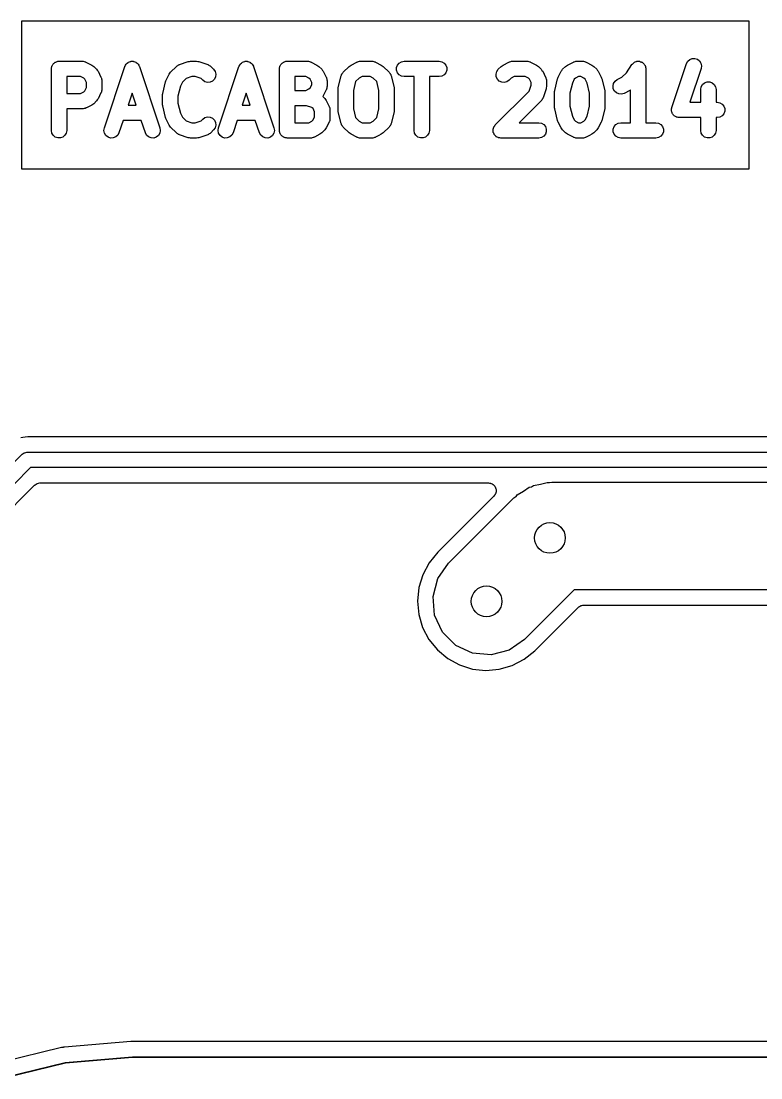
# Model space of a CAD drawing. Extents: x 69.6 to 139.6, y -158 to -61.
# Drawn here: x 89.14 to 98.77, y -156.8 to -143.05 of the extents above; entities that cross this region are included whole.
import ezdxf

# ---------------------------------------------------------------- set-up
doc = ezdxf.new("R2010")
doc.units = 0
doc.header["$MEASUREMENT"] = 0
doc.layers.add('BLACK', color=7, linetype='CONTINUOUS')

msp = doc.modelspace()

# ---------------------------------------------------------------- linework, layer by layer
at = {"layer": 'Black'}
for p, q in [((98.6181, -143.05), (89.1419, -143.05)), ((89.1419, -143.05), (89.1419, -144.97)), ((98.6181, -144.97), (98.6181, -143.05)), ((97.8207, -143.572), (97.8467, -143.549)), ((97.8467, -143.549), (97.879, -143.536)), ((97.879, -143.536), (97.9137, -143.535)), ((97.9137, -143.535), (97.9467, -143.546)), ((97.9467, -143.546), (97.9739, -143.567)), ((89.5324, -143.672), (89.5339, -143.663)), ((89.5324, -144.472), (89.5324, -143.672)), ((89.5339, -143.655), (89.5369, -143.646)), ((89.5339, -143.663), (89.5339, -143.655)), ((89.5369, -143.646), (89.5384, -143.638)), ((89.5384, -143.638), (89.5428, -143.63)), ((89.5428, -143.63), (89.5458, -143.622)), ((89.5458, -143.622), (89.5514, -143.615)), ((89.5514, -143.615), (89.5558, -143.608)), ((89.5558, -143.608), (89.5625, -143.602)), ((89.5625, -143.602), (89.5681, -143.595)), ((89.5681, -143.595), (89.5757, -143.591)), ((89.5757, -143.591), (89.5824, -143.585)), ((89.5824, -143.585), (89.5906, -143.582)), ((89.5906, -143.582), (89.5982, -143.578)), ((89.5982, -143.578), (89.6068, -143.576)), ((89.6068, -143.576), (89.615, -143.573)), ((89.615, -143.573), (89.6238, -143.573)), ((89.6238, -143.573), (89.6324, -143.572)), ((89.6324, -143.572), (89.9371, -143.572)), ((89.9371, -143.572), (89.9428, -143.573)), ((89.9428, -143.573), (89.9486, -143.573)), ((89.9486, -143.573), (89.9598, -143.576)), ((89.9598, -143.576), (89.9713, -143.578)), ((89.9713, -143.578), (89.9763, -143.581)), ((89.9763, -143.581), (89.9819, -143.582)), ((89.9819, -143.582), (90.0581, -143.621)), ((90.0581, -143.621), (90.0709, -143.63)), ((90.0709, -143.63), (90.084, -143.639)), ((90.084, -143.639), (90.1221, -143.677)), ((90.1221, -143.677), (90.1313, -143.69)), ((90.1313, -143.69), (90.1409, -143.703)), ((90.2232, -144.44), (90.4899, -143.64)), ((90.4899, -143.64), (90.4912, -143.638)), ((90.4912, -143.638), (90.4918, -143.635)), ((90.4918, -143.635), (90.4994, -143.623)), ((90.4994, -143.623), (90.5064, -143.61)), ((90.5064, -143.61), (90.5085, -143.608)), ((90.5085, -143.608), (90.5099, -143.606)), ((90.5099, -143.606), (90.5214, -143.596)), ((90.5214, -143.596), (90.5324, -143.587)), ((90.5324, -143.587), (90.535, -143.586)), ((90.535, -143.586), (90.5371, -143.584)), ((90.5371, -143.584), (90.5511, -143.579)), ((90.5511, -143.579), (90.5647, -143.574)), ((90.5647, -143.574), (90.5675, -143.574)), ((90.5675, -143.574), (90.5701, -143.573)), ((90.5701, -143.573), (90.5848, -143.573)), ((90.5848, -143.573), (90.5994, -143.573)), ((90.5994, -143.573), (90.602, -143.574)), ((90.602, -143.574), (90.6048, -143.574)), ((90.6048, -143.574), (90.6185, -143.579)), ((90.6185, -143.579), (90.6324, -143.584)), ((90.6324, -143.584), (90.6345, -143.586)), ((90.6345, -143.586), (90.6371, -143.587)), ((90.6371, -143.587), (90.6481, -143.596)), ((90.6481, -143.596), (90.6596, -143.606)), ((90.6596, -143.606), (90.661, -143.608)), ((90.661, -143.608), (90.6631, -143.61)), ((90.6631, -143.61), (90.6701, -143.623)), ((90.6701, -143.623), (90.6778, -143.635)), ((90.6778, -143.635), (90.6783, -143.638)), ((90.6783, -143.638), (90.6796, -143.64)), ((90.6796, -143.64), (90.9463, -144.44)), ((91.0855, -143.715), (91.1617, -143.639)), ((91.1617, -143.639), (91.1664, -143.636)), ((91.1664, -143.636), (91.1702, -143.632)), ((91.1702, -143.632), (91.1805, -143.626)), ((91.1805, -143.626), (91.1901, -143.619)), ((91.1901, -143.619), (91.1957, -143.618)), ((91.1957, -143.618), (91.2008, -143.615)), ((91.2008, -143.615), (91.315, -143.577)), ((91.315, -143.577), (91.3309, -143.575)), ((91.3309, -143.575), (91.3467, -143.572)), ((91.3467, -143.572), (91.4229, -143.572)), ((91.4229, -143.572), (91.4386, -143.575)), ((91.4386, -143.575), (91.4545, -143.577)), ((91.4545, -143.577), (91.5688, -143.615)), ((91.5688, -143.615), (91.5738, -143.618)), ((91.5738, -143.618), (91.5794, -143.619)), ((91.5794, -143.619), (91.589, -143.626)), ((91.589, -143.626), (91.5993, -143.632)), ((91.5993, -143.632), (91.6031, -143.636)), ((91.6031, -143.636), (91.6079, -143.639)), ((91.6079, -143.639), (91.6459, -143.677)), ((91.6459, -143.677), (91.6659, -143.706)), ((91.7089, -144.44), (91.9756, -143.64)), ((91.9756, -143.64), (91.9769, -143.638)), ((91.9769, -143.638), (91.9775, -143.635)), ((91.9775, -143.635), (91.9852, -143.623)), ((91.9852, -143.623), (91.9921, -143.61)), ((91.9921, -143.61), (91.9942, -143.608)), ((91.9942, -143.608), (91.9957, -143.606)), ((91.9957, -143.606), (92.0072, -143.596)), ((92.0072, -143.596), (92.0181, -143.587)), ((92.0181, -143.587), (92.0207, -143.586)), ((92.0207, -143.586), (92.0229, -143.584)), ((92.0229, -143.584), (92.0368, -143.579)), ((92.0368, -143.579), (92.0504, -143.574)), ((92.0504, -143.574), (92.0532, -143.574)), ((92.0532, -143.574), (92.0558, -143.573)), ((92.0558, -143.573), (92.0705, -143.573)), ((92.0705, -143.573), (92.0851, -143.573)), ((92.0851, -143.573), (92.0878, -143.574)), ((92.0878, -143.574), (92.0905, -143.574)), ((92.0905, -143.574), (92.1042, -143.579)), ((92.1042, -143.579), (92.1181, -143.584)), ((92.1181, -143.584), (92.1203, -143.586)), ((92.1203, -143.586), (92.1228, -143.587)), ((92.1228, -143.587), (92.1338, -143.596)), ((92.1338, -143.596), (92.1453, -143.606)), ((92.1453, -143.606), (92.1467, -143.608)), ((92.1467, -143.608), (92.1488, -143.61)), ((92.1488, -143.61), (92.1558, -143.623)), ((92.1558, -143.623), (92.1635, -143.635)), ((92.1635, -143.635), (92.164, -143.638)), ((92.164, -143.638), (92.1653, -143.64)), ((92.1653, -143.64), (92.432, -144.44)), ((92.5038, -143.672), (92.5053, -143.663)), ((92.5038, -144.472), (92.5038, -143.672)), ((92.5053, -143.655), (92.5083, -143.646)), ((92.5053, -143.663), (92.5053, -143.655)), ((92.5083, -143.646), (92.5098, -143.638)), ((92.5098, -143.638), (92.5142, -143.63)), ((92.5142, -143.63), (92.5172, -143.622)), ((92.5172, -143.622), (92.5228, -143.615)), ((92.5228, -143.615), (92.5272, -143.608)), ((92.5272, -143.608), (92.5339, -143.602)), ((92.5339, -143.602), (92.5395, -143.595)), ((92.5395, -143.595), (92.5471, -143.591)), ((92.5471, -143.591), (92.5538, -143.585)), ((92.5538, -143.585), (92.562, -143.582)), ((92.562, -143.582), (92.5696, -143.578)), ((92.5696, -143.578), (92.5782, -143.576)), ((92.5782, -143.576), (92.5864, -143.573)), ((92.5864, -143.573), (92.5952, -143.573)), ((92.5952, -143.573), (92.6038, -143.572)), ((92.6038, -143.572), (92.8705, -143.572)), ((92.8705, -143.572), (92.8762, -143.573)), ((92.8762, -143.573), (92.8819, -143.573)), ((92.8819, -143.573), (92.8931, -143.576)), ((92.8931, -143.576), (92.9047, -143.578)), ((92.9047, -143.578), (92.9097, -143.581)), ((92.9097, -143.581), (92.9152, -143.582)), ((92.9152, -143.582), (92.9914, -143.621)), ((92.9914, -143.621), (93.0042, -143.63)), ((93.0042, -143.63), (93.0174, -143.639)), ((93.0174, -143.639), (93.0555, -143.677)), ((93.0555, -143.677), (93.0647, -143.691)), ((93.0647, -143.691), (93.0742, -143.703)), ((93.3331, -143.715), (93.4093, -143.639)), ((93.4093, -143.639), (93.4224, -143.63)), ((93.4224, -143.63), (93.4353, -143.621)), ((93.4353, -143.621), (93.5115, -143.582)), ((93.5115, -143.582), (93.517, -143.581)), ((93.517, -143.581), (93.522, -143.578)), ((93.522, -143.578), (93.5335, -143.576)), ((93.5335, -143.576), (93.5448, -143.573)), ((93.5448, -143.573), (93.5505, -143.573)), ((93.5505, -143.573), (93.5562, -143.572)), ((93.5562, -143.572), (93.7086, -143.572)), ((93.7086, -143.572), (93.7142, -143.573)), ((93.7142, -143.573), (93.72, -143.573)), ((93.72, -143.573), (93.7312, -143.576)), ((93.7312, -143.576), (93.7428, -143.578)), ((93.7428, -143.578), (93.7478, -143.581)), ((93.7478, -143.581), (93.7533, -143.582)), ((93.7533, -143.582), (93.8295, -143.621)), ((93.8295, -143.621), (93.8423, -143.63)), ((93.8423, -143.63), (93.8555, -143.639)), ((93.8555, -143.639), (93.9317, -143.715)), ((94.0291, -143.655), (94.041, -143.622)), ((94.0291, -143.689), (94.0291, -143.655)), ((94.041, -143.722), (94.0291, -143.689)), ((94.041, -143.622), (94.0633, -143.595)), ((94.0633, -143.595), (94.0934, -143.578)), ((94.0934, -143.578), (94.1276, -143.572)), ((94.1276, -143.572), (94.5848, -143.572)), ((94.5848, -143.572), (94.619, -143.578)), ((94.619, -143.578), (94.649, -143.595)), ((94.649, -143.595), (94.6714, -143.622)), ((94.6714, -143.622), (94.6832, -143.655)), ((94.6832, -143.689), (94.6714, -143.722)), ((94.6832, -143.655), (94.6832, -143.689)), ((95.3322, -143.706), (95.3521, -143.677)), ((95.3521, -143.677), (95.3902, -143.639)), ((95.3902, -143.639), (95.4034, -143.63)), ((95.4034, -143.63), (95.4162, -143.621)), ((95.4162, -143.621), (95.4924, -143.582)), ((95.4924, -143.582), (95.4979, -143.581)), ((95.4979, -143.581), (95.5029, -143.578)), ((95.5029, -143.578), (95.5145, -143.576)), ((95.5145, -143.576), (95.5257, -143.573)), ((95.5257, -143.573), (95.5315, -143.573)), ((95.5315, -143.573), (95.5371, -143.572)), ((95.5371, -143.572), (95.7276, -143.572)), ((95.7276, -143.572), (95.7333, -143.573)), ((95.7333, -143.573), (95.7391, -143.573)), ((95.7391, -143.573), (95.7503, -143.576)), ((95.7503, -143.576), (95.7618, -143.578)), ((95.7618, -143.578), (95.7668, -143.581)), ((95.7668, -143.581), (95.7723, -143.582)), ((95.7723, -143.582), (95.8485, -143.621)), ((95.8485, -143.621), (95.8614, -143.63)), ((95.8614, -143.63), (95.8745, -143.639)), ((95.8745, -143.639), (95.9126, -143.677)), ((95.9126, -143.677), (95.9218, -143.691)), ((95.9218, -143.691), (95.9313, -143.703)), ((96.1715, -143.703), (96.181, -143.691)), ((96.181, -143.691), (96.1902, -143.677)), ((96.1902, -143.677), (96.2283, -143.639)), ((96.2283, -143.639), (96.2415, -143.63)), ((96.2415, -143.63), (96.2543, -143.621)), ((96.2543, -143.621), (96.3305, -143.582)), ((96.3305, -143.582), (96.336, -143.581)), ((96.336, -143.581), (96.341, -143.578)), ((96.341, -143.578), (96.3526, -143.576)), ((96.3526, -143.576), (96.3638, -143.573)), ((96.3638, -143.573), (96.3696, -143.573)), ((96.3696, -143.573), (96.3752, -143.572)), ((96.3752, -143.572), (96.4514, -143.572)), ((96.4514, -143.572), (96.4571, -143.573)), ((96.4571, -143.573), (96.4629, -143.573)), ((96.4629, -143.573), (96.4741, -143.576)), ((96.4741, -143.576), (96.4856, -143.578)), ((96.4856, -143.578), (96.4906, -143.581)), ((96.4906, -143.581), (96.4962, -143.582)), ((96.4962, -143.582), (96.5723, -143.621)), ((96.5723, -143.621), (96.5852, -143.63)), ((96.5852, -143.63), (96.5983, -143.639)), ((96.5983, -143.639), (96.6364, -143.677)), ((96.6364, -143.677), (96.6456, -143.691)), ((96.6456, -143.691), (96.6552, -143.703)), ((97.0213, -143.722), (97.092, -143.616)), ((97.092, -143.616), (97.0959, -143.612)), ((97.0959, -143.612), (97.0986, -143.608)), ((97.0986, -143.608), (97.1078, -143.6)), ((97.1078, -143.6), (97.116, -143.591)), ((97.116, -143.591), (97.121, -143.589)), ((97.121, -143.589), (97.1252, -143.585)), ((97.1252, -143.585), (97.1365, -143.581)), ((97.1365, -143.581), (97.1472, -143.576)), ((97.1472, -143.576), (97.1527, -143.575)), ((97.1527, -143.575), (97.1579, -143.573)), ((97.1579, -143.573), (97.1698, -143.573)), ((97.1698, -143.573), (97.1817, -143.572)), ((97.1817, -143.572), (97.1871, -143.573)), ((97.1871, -143.573), (97.1926, -143.573)), ((97.1926, -143.573), (97.2038, -143.578)), ((97.2038, -143.578), (97.2154, -143.58)), ((97.2154, -143.58), (97.22, -143.583)), ((97.22, -143.583), (97.2252, -143.585)), ((97.2252, -143.585), (97.2344, -143.593)), ((97.2344, -143.593), (97.2443, -143.6)), ((97.2443, -143.6), (97.2476, -143.604)), ((97.2476, -143.604), (97.2518, -143.608)), ((97.2518, -143.608), (97.2578, -143.618)), ((97.2578, -143.618), (97.2649, -143.628)), ((97.2649, -143.628), (97.2664, -143.633)), ((97.2664, -143.633), (97.2692, -143.638)), ((97.2692, -143.638), (97.2713, -143.649)), ((97.2713, -143.649), (97.2746, -143.661)), ((97.2746, -143.661), (97.2743, -143.666)), ((97.2743, -143.666), (97.2752, -143.672)), ((97.2752, -143.672), (97.2752, -144.372)), ((97.6137, -144.174), (97.8042, -143.602)), ((97.8042, -143.602), (97.8207, -143.572)), ((97.9939, -143.665), (97.8473, -144.105)), ((97.9739, -143.567), (97.992, -143.597)), ((97.992, -143.597), (97.999, -143.631)), ((97.999, -143.631), (97.9939, -143.665)), ((89.9135, -143.772), (89.7324, -143.772)), ((89.7324, -143.772), (89.7324, -143.991)), ((89.9541, -143.792), (89.9135, -143.772)), ((89.9692, -143.807), (89.9541, -143.792)), ((89.9895, -143.848), (89.9692, -143.807)), ((90.1409, -143.703), (90.179, -143.78)), ((90.179, -143.78), (90.1806, -143.785)), ((90.1806, -143.785), (90.1835, -143.79)), ((90.1835, -143.79), (90.1855, -143.802)), ((90.1855, -143.802), (90.1889, -143.813)), ((90.1889, -143.813), (90.1885, -143.819)), ((90.1885, -143.819), (90.1895, -143.824)), ((90.1895, -143.824), (90.1895, -143.939)), ((91.0211, -143.838), (91.0255, -143.828)), ((91.0255, -143.828), (91.0287, -143.818)), ((91.0287, -143.818), (91.0667, -143.741)), ((91.0667, -143.741), (91.0763, -143.729)), ((91.0763, -143.729), (91.0855, -143.715)), ((91.2864, -143.797), (91.2384, -143.845)), ((91.3629, -143.772), (91.2864, -143.797)), ((91.4066, -143.772), (91.3629, -143.772)), ((91.4831, -143.797), (91.4066, -143.772)), ((91.5045, -143.819), (91.4831, -143.797)), ((91.533, -143.839), (91.5045, -143.819)), ((91.6326, -143.83), (91.6011, -143.845)), ((91.6572, -143.805), (91.6326, -143.83)), ((91.6718, -143.774), (91.6572, -143.805)), ((91.6659, -143.706), (91.6749, -143.739)), ((91.6749, -143.739), (91.6718, -143.774)), ((92.7038, -143.772), (92.7038, -143.953)), ((92.8469, -143.772), (92.7038, -143.772)), ((92.8874, -143.792), (92.8469, -143.772)), ((92.9026, -143.807), (92.8874, -143.792)), ((92.9229, -143.848), (92.9026, -143.807)), ((93.0742, -143.703), (93.1123, -143.78)), ((93.1123, -143.78), (93.1139, -143.785)), ((93.1139, -143.785), (93.1168, -143.79)), ((93.1168, -143.79), (93.1189, -143.802)), ((93.1189, -143.802), (93.1222, -143.813)), ((93.1222, -143.813), (93.1219, -143.819)), ((93.1219, -143.819), (93.1229, -143.824)), ((93.1229, -143.824), (93.1229, -143.9)), ((93.2687, -143.914), (93.3068, -143.762)), ((93.3068, -143.762), (93.3107, -143.753)), ((93.3107, -143.753), (93.3132, -143.744)), ((93.3132, -143.744), (93.3177, -143.737)), ((93.3177, -143.737), (93.3209, -143.73)), ((93.3209, -143.73), (93.3276, -143.723)), ((93.3276, -143.723), (93.3331, -143.715)), ((93.5392, -143.792), (93.4941, -143.837)), ((93.5798, -143.772), (93.5392, -143.792)), ((93.685, -143.772), (93.5798, -143.772)), ((93.7255, -143.792), (93.685, -143.772)), ((93.7707, -143.837), (93.7255, -143.792)), ((93.9317, -143.715), (93.9372, -143.723)), ((93.9372, -143.723), (93.9438, -143.73)), ((93.9438, -143.73), (93.947, -143.737)), ((93.947, -143.737), (93.9516, -143.744)), ((93.9516, -143.744), (93.9541, -143.753)), ((93.9541, -143.753), (93.958, -143.762)), ((93.958, -143.762), (93.9961, -143.914)), ((94.0633, -143.749), (94.041, -143.722)), ((94.0934, -143.766), (94.0633, -143.749)), ((94.1276, -143.772), (94.0934, -143.766)), ((94.2562, -143.772), (94.1276, -143.772)), ((94.2562, -144.472), (94.2562, -143.772)), ((94.5848, -143.772), (94.4562, -143.772)), ((94.4562, -143.772), (94.4562, -144.472)), ((94.619, -143.766), (94.5848, -143.772)), ((94.649, -143.749), (94.619, -143.766)), ((94.6714, -143.722), (94.649, -143.749)), ((95.3232, -143.739), (95.3322, -143.706)), ((95.3263, -143.774), (95.3232, -143.739)), ((95.3409, -143.805), (95.3263, -143.774)), ((95.3655, -143.83), (95.3409, -143.805)), ((95.397, -143.845), (95.3655, -143.83)), ((95.4936, -143.819), (95.4651, -143.839)), ((95.5202, -143.792), (95.4936, -143.819)), ((95.5607, -143.772), (95.5202, -143.792)), ((95.704, -143.772), (95.5607, -143.772)), ((95.7446, -143.792), (95.704, -143.772)), ((95.7597, -143.807), (95.7446, -143.792)), ((95.78, -143.848), (95.7597, -143.807)), ((95.9313, -143.703), (95.9694, -143.78)), ((95.9694, -143.78), (95.9711, -143.785)), ((95.9711, -143.785), (95.974, -143.79)), ((95.974, -143.79), (95.976, -143.802)), ((95.976, -143.802), (95.9793, -143.813)), ((95.9793, -143.813), (95.979, -143.819)), ((95.979, -143.819), (95.98, -143.824)), ((95.98, -143.824), (95.98, -143.9)), ((96.0877, -143.952), (96.1258, -143.8)), ((96.1258, -143.8), (96.1303, -143.79)), ((96.1303, -143.79), (96.1334, -143.78)), ((96.1334, -143.78), (96.1715, -143.703)), ((96.3431, -143.807), (96.3172, -143.859)), ((96.3583, -143.792), (96.3431, -143.807)), ((96.3988, -143.772), (96.3583, -143.792)), ((96.4278, -143.772), (96.3988, -143.772)), ((96.4684, -143.792), (96.4278, -143.772)), ((96.4835, -143.807), (96.4684, -143.792)), ((96.5095, -143.859), (96.4835, -143.807)), ((96.6552, -143.703), (96.6933, -143.78)), ((96.6933, -143.78), (96.6964, -143.79)), ((96.6964, -143.79), (96.7008, -143.8)), ((96.7008, -143.8), (96.7389, -143.952)), ((96.8549, -143.861), (96.8741, -143.832)), ((96.8741, -143.832), (96.9019, -143.811)), ((96.9019, -143.811), (96.9636, -143.78)), ((96.9636, -143.78), (97.0213, -143.722)), ((89.9135, -143.991), (89.9541, -143.971)), ((89.9541, -143.971), (89.9692, -143.956)), ((89.9692, -143.956), (89.9895, -143.915)), ((89.9895, -143.915), (89.9895, -143.848)), ((90.1855, -143.961), (90.1835, -143.973)), ((90.1889, -143.95), (90.1855, -143.961)), ((90.1895, -143.939), (90.1885, -143.944)), ((90.1885, -143.944), (90.1889, -143.95)), ((90.983, -143.991), (91.0211, -143.838)), ((91.2124, -143.897), (91.18, -144.027)), ((91.2384, -143.845), (91.2124, -143.897)), ((91.5665, -143.848), (91.533, -143.839)), ((91.6011, -143.845), (91.5665, -143.848)), ((92.7038, -143.953), (92.8469, -143.953)), ((92.8469, -143.953), (92.8874, -143.933)), ((92.8874, -143.933), (92.9026, -143.917)), ((92.9026, -143.917), (92.9229, -143.877)), ((92.9229, -143.877), (92.9229, -143.848)), ((93.1123, -143.945), (93.0742, -144.021)), ((93.1139, -143.94), (93.1123, -143.945)), ((93.1168, -143.935), (93.1139, -143.94)), ((93.1189, -143.923), (93.1168, -143.935)), ((93.1222, -143.912), (93.1189, -143.923)), ((93.1229, -143.9), (93.1219, -143.906)), ((93.1219, -143.906), (93.1222, -143.912)), ((93.2657, -143.939), (93.2678, -143.927)), ((93.2657, -144.205), (93.2657, -143.939)), ((93.2678, -143.927), (93.2687, -143.914)), ((93.4941, -143.837), (93.4657, -143.951)), ((93.4657, -143.951), (93.4657, -144.193)), ((93.799, -143.951), (93.7707, -143.837)), ((93.799, -144.193), (93.799, -143.951)), ((93.9961, -143.914), (93.9969, -143.927)), ((93.9969, -143.927), (93.999, -143.939)), ((93.999, -143.939), (93.999, -144.205)), ((95.3141, -144.401), (95.7545, -143.961)), ((95.4316, -143.848), (95.397, -143.845)), ((95.4651, -143.839), (95.4316, -143.848)), ((95.7545, -143.961), (95.78, -143.884)), ((95.78, -143.884), (95.78, -143.848)), ((95.9749, -143.932), (95.9368, -144.046)), ((95.9772, -143.916), (95.9749, -143.932)), ((95.98, -143.9), (95.9772, -143.916)), ((96.0848, -143.977), (96.0869, -143.965)), ((96.0869, -143.965), (96.0877, -143.952)), ((96.3172, -143.859), (96.2848, -143.989)), ((96.5419, -143.989), (96.5095, -143.859)), ((96.7389, -143.952), (96.7398, -143.965)), ((96.7398, -143.965), (96.7419, -143.977)), ((96.8468, -143.894), (96.8549, -143.861)), ((96.8508, -143.929), (96.8468, -143.894)), ((96.8663, -143.96), (96.8508, -143.929)), ((96.8916, -143.984), (96.8663, -143.96)), ((97.0676, -143.952), (96.9914, -143.99)), ((97.0752, -143.946), (97.0676, -143.952)), ((97.0752, -144.372), (97.0752, -143.946)), ((97.9895, -143.939), (97.9956, -143.904)), ((97.9895, -144.105), (97.9895, -143.939)), ((97.9956, -143.904), (98.0129, -143.874)), ((98.0129, -143.874), (98.0395, -143.852)), ((98.0395, -143.852), (98.0722, -143.84)), ((98.0722, -143.84), (98.1069, -143.84)), ((98.1069, -143.84), (98.1395, -143.852)), ((98.1395, -143.852), (98.1661, -143.874)), ((98.1661, -143.874), (98.1835, -143.904)), ((98.1835, -143.904), (98.1895, -143.939)), ((98.1895, -143.939), (98.1895, -144.105)), ((89.7324, -143.991), (89.9135, -143.991)), ((90.1221, -144.085), (90.084, -144.124)), ((90.1313, -144.072), (90.1221, -144.085)), ((90.1409, -144.059), (90.1313, -144.072)), ((90.179, -143.983), (90.1409, -144.059)), ((90.1806, -143.978), (90.179, -143.983)), ((90.1835, -143.973), (90.1806, -143.978)), ((90.5848, -143.988), (90.533, -144.143)), ((90.6365, -144.143), (90.5848, -143.988)), ((90.98, -144.015), (90.9821, -144.003)), ((90.98, -144.129), (90.98, -144.015)), ((90.9821, -144.003), (90.983, -143.991)), ((91.18, -144.027), (91.18, -144.117)), ((92.0705, -143.988), (92.0187, -144.143)), ((92.1222, -144.143), (92.0705, -143.988)), ((93.0742, -144.021), (93.0667, -144.031)), ((93.0667, -144.031), (93.0936, -144.058)), ((93.0936, -144.058), (93.1028, -144.071)), ((93.1028, -144.071), (93.1123, -144.084)), ((93.1123, -144.084), (93.1504, -144.161)), ((95.9126, -144.085), (95.6262, -144.372)), ((95.9159, -144.081), (95.9126, -144.085)), ((95.9202, -144.077), (95.9159, -144.081)), ((95.9258, -144.067), (95.9202, -144.077)), ((95.9325, -144.057), (95.9258, -144.067)), ((95.934, -144.051), (95.9325, -144.057)), ((95.9368, -144.046), (95.934, -144.051)), ((96.0848, -144.167), (96.0848, -143.977)), ((96.2848, -143.989), (96.2848, -144.155)), ((96.5419, -144.155), (96.5419, -143.989)), ((96.7419, -143.977), (96.7419, -144.167)), ((96.9234, -143.998), (96.8916, -143.984)), ((96.9581, -144), (96.9234, -143.998)), ((96.9914, -143.99), (96.9581, -144)), ((97.8473, -144.105), (97.9895, -144.105)), ((98.1895, -144.105), (98.2038, -144.105)), ((98.2038, -144.105), (98.238, -144.111)), ((89.9371, -144.191), (89.7324, -144.191)), ((89.7324, -144.191), (89.7324, -144.472)), ((89.9428, -144.19), (89.9371, -144.191)), ((89.9486, -144.19), (89.9428, -144.19)), ((89.9598, -144.187), (89.9486, -144.19)), ((89.9713, -144.185), (89.9598, -144.187)), ((89.9763, -144.182), (89.9713, -144.185)), ((89.9819, -144.18), (89.9763, -144.182)), ((89.9895, -144.177), (89.9819, -144.18)), ((90.0581, -144.142), (89.9895, -144.177)), ((90.0709, -144.133), (90.0581, -144.142)), ((90.084, -144.124), (90.0709, -144.133)), ((90.533, -144.143), (90.6365, -144.143)), ((90.9821, -144.141), (90.98, -144.129)), ((90.983, -144.153), (90.9821, -144.141)), ((91.0211, -144.306), (90.983, -144.153)), ((91.18, -144.117), (91.2124, -144.247)), ((91.2124, -144.247), (91.2384, -144.298)), ((92.0187, -144.143), (92.1222, -144.143)), ((92.8542, -144.153), (92.7038, -144.153)), ((92.7038, -144.153), (92.7038, -144.372)), ((92.9229, -144.176), (92.8542, -144.153)), ((92.9307, -144.178), (92.9229, -144.176)), ((92.9407, -144.188), (92.9307, -144.178)), ((92.961, -144.229), (92.9407, -144.188)), ((92.961, -144.296), (92.961, -144.229)), ((93.1504, -144.161), (93.152, -144.166)), ((93.152, -144.166), (93.1549, -144.171)), ((93.1549, -144.171), (93.157, -144.183)), ((93.157, -144.183), (93.1603, -144.194)), ((93.1603, -144.194), (93.1599, -144.2)), ((93.1599, -144.2), (93.161, -144.205)), ((93.161, -144.205), (93.161, -144.32)), ((93.2678, -144.217), (93.2657, -144.205)), ((93.2687, -144.229), (93.2678, -144.217)), ((93.3068, -144.382), (93.2687, -144.229)), ((93.4657, -144.193), (93.4941, -144.306)), ((93.7707, -144.306), (93.799, -144.193)), ((93.9961, -144.229), (93.958, -144.382)), ((93.9969, -144.217), (93.9961, -144.229)), ((93.999, -144.205), (93.9969, -144.217)), ((96.0869, -144.179), (96.0848, -144.167)), ((96.0877, -144.191), (96.0869, -144.179)), ((96.1258, -144.344), (96.0877, -144.191)), ((96.2848, -144.155), (96.3172, -144.285)), ((96.5095, -144.285), (96.5419, -144.155)), ((96.7389, -144.191), (96.7008, -144.344)), ((96.7398, -144.179), (96.7389, -144.191)), ((96.7419, -144.167), (96.7398, -144.179)), ((97.6086, -144.208), (97.6101, -144.198)), ((97.6101, -144.215), (97.6086, -144.208)), ((97.6101, -144.188), (97.6126, -144.181)), ((97.6101, -144.198), (97.6101, -144.188)), ((97.6101, -144.223), (97.6101, -144.215)), ((97.6135, -144.232), (97.6101, -144.223)), ((97.6126, -144.181), (97.6137, -144.174)), ((97.6156, -144.242), (97.6135, -144.232)), ((97.6194, -144.248), (97.6156, -144.242)), ((98.238, -144.111), (98.2681, -144.129)), ((98.2681, -144.129), (98.2904, -144.155)), ((98.2904, -144.155), (98.3023, -144.188)), ((98.3023, -144.223), (98.2904, -144.255)), ((98.3023, -144.188), (98.3023, -144.223)), ((90.4664, -144.343), (90.413, -144.504)), ((90.7032, -144.343), (90.4664, -144.343)), ((90.7566, -144.504), (90.7032, -144.343)), ((91.0255, -144.316), (91.0211, -144.306)), ((91.0287, -144.326), (91.0255, -144.316)), ((91.0667, -144.402), (91.0287, -144.326)), ((91.2384, -144.298), (91.2864, -144.346)), ((91.2864, -144.346), (91.3629, -144.372)), ((91.3629, -144.372), (91.4066, -144.372)), ((91.4066, -144.372), (91.4831, -144.346)), ((91.4831, -144.346), (91.5045, -144.325)), ((91.5045, -144.325), (91.533, -144.305)), ((91.533, -144.305), (91.5665, -144.296)), ((91.5665, -144.296), (91.6011, -144.299)), ((91.6011, -144.299), (91.6326, -144.314)), ((91.6326, -144.314), (91.6572, -144.338)), ((91.6572, -144.338), (91.6718, -144.37)), ((91.6718, -144.37), (91.6749, -144.404)), ((91.9521, -144.343), (91.8987, -144.504)), ((92.1889, -144.343), (91.9521, -144.343)), ((92.2423, -144.504), (92.1889, -144.343)), ((92.7038, -144.372), (92.885, -144.372)), ((92.885, -144.372), (92.9255, -144.352)), ((92.9255, -144.352), (92.9407, -144.336)), ((92.9407, -144.336), (92.961, -144.296)), ((93.1504, -144.364), (93.1123, -144.44)), ((93.152, -144.359), (93.1504, -144.364)), ((93.1549, -144.354), (93.152, -144.359)), ((93.157, -144.342), (93.1549, -144.354)), ((93.1603, -144.331), (93.157, -144.342)), ((93.161, -144.32), (93.1599, -144.325)), ((93.1599, -144.325), (93.1603, -144.331)), ((93.3107, -144.391), (93.3068, -144.382)), ((93.4941, -144.306), (93.5392, -144.352)), ((93.5392, -144.352), (93.5798, -144.372)), ((93.5798, -144.372), (93.685, -144.372)), ((93.685, -144.372), (93.7255, -144.352)), ((93.7255, -144.352), (93.7707, -144.306)), ((93.958, -144.382), (93.9541, -144.391)), ((95.6262, -144.372), (95.88, -144.372)), ((95.88, -144.372), (95.9142, -144.378)), ((95.9142, -144.378), (95.9443, -144.395)), ((96.1303, -144.354), (96.1258, -144.344)), ((96.1334, -144.364), (96.1303, -144.354)), ((96.1715, -144.44), (96.1334, -144.364)), ((96.3172, -144.285), (96.3431, -144.336)), ((96.3431, -144.336), (96.3583, -144.352)), ((96.3583, -144.352), (96.3988, -144.372)), ((96.3988, -144.372), (96.4278, -144.372)), ((96.4278, -144.372), (96.4684, -144.352)), ((96.4684, -144.352), (96.4835, -144.336)), ((96.4835, -144.336), (96.5095, -144.285)), ((96.6933, -144.364), (96.6552, -144.44)), ((96.6964, -144.354), (96.6933, -144.364)), ((96.7008, -144.344), (96.6964, -144.354)), ((96.8824, -144.395), (96.9125, -144.378)), ((96.9125, -144.378), (96.9467, -144.372)), ((96.9467, -144.372), (97.0752, -144.372)), ((97.2752, -144.372), (97.4038, -144.372)), ((97.4038, -144.372), (97.438, -144.378)), ((97.438, -144.378), (97.4681, -144.395)), ((97.622, -144.255), (97.6194, -144.248)), ((97.6285, -144.263), (97.622, -144.255)), ((97.6338, -144.272), (97.6285, -144.263)), ((97.6395, -144.276), (97.6338, -144.272)), ((97.6443, -144.282), (97.6395, -144.276)), ((97.653, -144.287), (97.6443, -144.282)), ((97.661, -144.293), (97.653, -144.287)), ((97.668, -144.296), (97.661, -144.293)), ((97.6744, -144.299), (97.668, -144.296)), ((97.6843, -144.301), (97.6744, -144.299)), ((97.6939, -144.304), (97.6843, -144.301)), ((97.7013, -144.304), (97.6939, -144.304)), ((97.7086, -144.305), (97.7013, -144.304)), ((97.9895, -144.305), (97.7086, -144.305)), ((97.9895, -144.472), (97.9895, -144.305)), ((98.2038, -144.305), (98.1895, -144.305)), ((98.1895, -144.305), (98.1895, -144.472)), ((98.238, -144.299), (98.2038, -144.305)), ((98.2681, -144.282), (98.238, -144.299)), ((98.2904, -144.255), (98.2681, -144.282)), ((89.5384, -144.506), (89.5324, -144.472)), ((89.5558, -144.536), (89.5384, -144.506)), ((89.7263, -144.506), (89.709, -144.536)), ((89.7324, -144.472), (89.7263, -144.506)), ((90.2181, -144.475), (90.2232, -144.44)), ((90.2251, -144.509), (90.2181, -144.475)), ((90.2433, -144.538), (90.2251, -144.509)), ((90.413, -144.504), (90.3964, -144.534)), ((90.7731, -144.534), (90.7566, -144.504)), ((90.9444, -144.509), (90.9262, -144.538)), ((90.9514, -144.475), (90.9444, -144.509)), ((90.9463, -144.44), (90.9514, -144.475)), ((91.0763, -144.415), (91.0667, -144.402)), ((91.0855, -144.428), (91.0763, -144.415)), ((91.1617, -144.505), (91.0855, -144.428)), ((91.1664, -144.508), (91.1617, -144.505)), ((91.1702, -144.512), (91.1664, -144.508)), ((91.1805, -144.518), (91.1702, -144.512)), ((91.1901, -144.524), (91.1805, -144.518)), ((91.589, -144.518), (91.5794, -144.524)), ((91.5993, -144.512), (91.589, -144.518)), ((91.6031, -144.508), (91.5993, -144.512)), ((91.6079, -144.505), (91.6031, -144.508)), ((91.6459, -144.466), (91.6079, -144.505)), ((91.6659, -144.438), (91.6459, -144.466)), ((91.6749, -144.404), (91.6659, -144.438)), ((91.7038, -144.475), (91.7089, -144.44)), ((91.7108, -144.509), (91.7038, -144.475)), ((91.729, -144.538), (91.7108, -144.509)), ((91.8987, -144.504), (91.8821, -144.534)), ((92.2588, -144.534), (92.2423, -144.504)), ((92.4301, -144.509), (92.412, -144.538)), ((92.4371, -144.475), (92.4301, -144.509)), ((92.432, -144.44), (92.4371, -144.475)), ((92.5053, -144.481), (92.5038, -144.472)), ((92.5053, -144.489), (92.5053, -144.481)), ((92.5083, -144.497), (92.5053, -144.489)), ((92.5098, -144.506), (92.5083, -144.497)), ((92.5142, -144.514), (92.5098, -144.506)), ((92.5172, -144.522), (92.5142, -144.514)), ((92.5228, -144.529), (92.5172, -144.522)), ((93.0295, -144.523), (92.961, -144.558)), ((93.0423, -144.514), (93.0295, -144.523)), ((93.0555, -144.505), (93.0423, -144.514)), ((93.0936, -144.466), (93.0555, -144.505)), ((93.1028, -144.453), (93.0936, -144.466)), ((93.1123, -144.44), (93.1028, -144.453)), ((93.3132, -144.4), (93.3107, -144.391)), ((93.3177, -144.406), (93.3132, -144.4)), ((93.3209, -144.414), (93.3177, -144.406)), ((93.3276, -144.42), (93.3209, -144.414)), ((93.3331, -144.428), (93.3276, -144.42)), ((93.4093, -144.505), (93.3331, -144.428)), ((93.4224, -144.514), (93.4093, -144.505)), ((93.4353, -144.523), (93.4224, -144.514)), ((93.5115, -144.561), (93.4353, -144.523)), ((93.8295, -144.523), (93.799, -144.538)), ((93.8424, -144.514), (93.8295, -144.523)), ((93.8555, -144.505), (93.8424, -144.514)), ((93.9317, -144.428), (93.8555, -144.505)), ((93.9372, -144.42), (93.9317, -144.428)), ((93.9438, -144.414), (93.9372, -144.42)), ((93.947, -144.406), (93.9438, -144.414)), ((93.9516, -144.4), (93.947, -144.406)), ((93.9541, -144.391), (93.9516, -144.4)), ((94.2622, -144.506), (94.2562, -144.472)), ((94.2796, -144.536), (94.2622, -144.506)), ((94.4502, -144.506), (94.4328, -144.536)), ((94.4562, -144.472), (94.4502, -144.506)), ((95.2851, -144.463), (95.2863, -144.459)), ((95.2863, -144.476), (95.2851, -144.463)), ((95.2863, -144.455), (95.2908, -144.442)), ((95.2863, -144.459), (95.2863, -144.455)), ((95.2863, -144.489), (95.2863, -144.476)), ((95.2878, -144.493), (95.2863, -144.489)), ((95.2882, -144.498), (95.2878, -144.493)), ((95.2937, -144.51), (95.2882, -144.498)), ((95.2908, -144.442), (95.2941, -144.43)), ((95.2982, -144.522), (95.2937, -144.51)), ((95.2941, -144.43), (95.2967, -144.426)), ((95.2967, -144.426), (95.2982, -144.422)), ((95.2982, -144.422), (95.3066, -144.412)), ((95.301, -144.525), (95.2982, -144.522)), ((95.3066, -144.412), (95.3141, -144.401)), ((95.9443, -144.395), (95.9666, -144.422)), ((95.9666, -144.522), (95.9443, -144.549)), ((95.9666, -144.422), (95.9785, -144.455)), ((95.9785, -144.489), (95.9666, -144.522)), ((95.9785, -144.455), (95.9785, -144.489)), ((96.181, -144.453), (96.1715, -144.44)), ((96.1902, -144.466), (96.181, -144.453)), ((96.2283, -144.505), (96.1902, -144.466)), ((96.2415, -144.514), (96.2283, -144.505)), ((96.2543, -144.523), (96.2415, -144.514)), ((96.3305, -144.561), (96.2543, -144.523)), ((96.5723, -144.523), (96.5419, -144.538)), ((96.5852, -144.514), (96.5723, -144.523)), ((96.5983, -144.505), (96.5852, -144.514)), ((96.6364, -144.466), (96.5983, -144.505)), ((96.6456, -144.453), (96.6364, -144.466)), ((96.6552, -144.44), (96.6456, -144.453)), ((96.8482, -144.455), (96.8601, -144.422)), ((96.8482, -144.489), (96.8482, -144.455)), ((96.8601, -144.522), (96.8482, -144.489)), ((96.8601, -144.422), (96.8824, -144.395)), ((96.8824, -144.549), (96.8601, -144.522)), ((97.4681, -144.395), (97.4904, -144.422)), ((97.4904, -144.522), (97.4681, -144.549)), ((97.4904, -144.422), (97.5023, -144.455)), ((97.5023, -144.489), (97.4904, -144.522)), ((97.5023, -144.455), (97.5023, -144.489)), ((97.9956, -144.506), (97.9895, -144.472)), ((98.0129, -144.536), (97.9956, -144.506)), ((98.1835, -144.506), (98.1661, -144.536)), ((98.1895, -144.472), (98.1835, -144.506)), ((89.5824, -144.559), (89.5558, -144.536)), ((89.615, -144.57), (89.5824, -144.559)), ((89.6497, -144.57), (89.615, -144.57)), ((89.6824, -144.559), (89.6497, -144.57)), ((89.709, -144.536), (89.6824, -144.559)), ((90.2705, -144.56), (90.2433, -144.538)), ((90.3034, -144.571), (90.2705, -144.56)), ((90.3381, -144.57), (90.3034, -144.571)), ((90.3704, -144.557), (90.3381, -144.57)), ((90.3964, -144.534), (90.3704, -144.557)), ((90.7991, -144.557), (90.7731, -144.534)), ((90.8314, -144.57), (90.7991, -144.557)), ((90.8661, -144.571), (90.8314, -144.57)), ((90.899, -144.56), (90.8661, -144.571)), ((90.9262, -144.538), (90.899, -144.56)), ((91.1957, -144.526), (91.1901, -144.524)), ((91.2008, -144.529), (91.1957, -144.526)), ((91.315, -144.567), (91.2008, -144.529)), ((91.3309, -144.569), (91.315, -144.567)), ((91.3467, -144.572), (91.3309, -144.569)), ((91.4229, -144.572), (91.3467, -144.572)), ((91.4386, -144.569), (91.4229, -144.572)), ((91.4545, -144.567), (91.4386, -144.569)), ((91.5688, -144.529), (91.4545, -144.567)), ((91.5738, -144.526), (91.5688, -144.529)), ((91.5794, -144.524), (91.5738, -144.526)), ((91.7562, -144.56), (91.729, -144.538)), ((91.7891, -144.571), (91.7562, -144.56)), ((91.8239, -144.57), (91.7891, -144.571)), ((91.8562, -144.557), (91.8239, -144.57)), ((91.8821, -144.534), (91.8562, -144.557)), ((92.2848, -144.557), (92.2588, -144.534)), ((92.3171, -144.57), (92.2848, -144.557)), ((92.3518, -144.571), (92.3171, -144.57)), ((92.3848, -144.56), (92.3518, -144.571)), ((92.412, -144.538), (92.3848, -144.56)), ((92.5272, -144.536), (92.5228, -144.529)), ((92.5339, -144.542), (92.5272, -144.536)), ((92.5395, -144.549), (92.5339, -144.542)), ((92.5471, -144.553), (92.5395, -144.549)), ((92.5538, -144.559), (92.5471, -144.553)), ((92.562, -144.562), (92.5538, -144.559)), ((92.5696, -144.566), (92.562, -144.562)), ((92.5782, -144.567), (92.5696, -144.566)), ((92.5864, -144.57), (92.5782, -144.567)), ((92.5952, -144.57), (92.5864, -144.57)), ((92.6038, -144.572), (92.5952, -144.57)), ((92.9086, -144.572), (92.6038, -144.572)), ((92.9142, -144.571), (92.9086, -144.572)), ((92.92, -144.571), (92.9142, -144.571)), ((92.9312, -144.568), (92.92, -144.571)), ((92.9428, -144.566), (92.9312, -144.568)), ((92.9478, -144.563), (92.9428, -144.566)), ((92.9533, -144.561), (92.9478, -144.563)), ((92.961, -144.558), (92.9533, -144.561)), ((93.517, -144.563), (93.5115, -144.561)), ((93.522, -144.566), (93.517, -144.563)), ((93.5335, -144.568), (93.522, -144.566)), ((93.5448, -144.571), (93.5335, -144.568)), ((93.5505, -144.571), (93.5448, -144.571)), ((93.5562, -144.572), (93.5505, -144.571)), ((93.7086, -144.572), (93.5562, -144.572)), ((93.7142, -144.571), (93.7086, -144.572)), ((93.72, -144.571), (93.7142, -144.571)), ((93.7312, -144.568), (93.72, -144.571)), ((93.7428, -144.566), (93.7312, -144.568)), ((93.7478, -144.563), (93.7428, -144.566)), ((93.7533, -144.561), (93.7478, -144.563)), ((93.799, -144.538), (93.7533, -144.561)), ((94.3062, -144.559), (94.2796, -144.536)), ((94.3388, -144.57), (94.3062, -144.559)), ((94.3736, -144.57), (94.3388, -144.57)), ((94.4062, -144.559), (94.3736, -144.57)), ((94.4328, -144.536), (94.4062, -144.559)), ((95.3028, -144.529), (95.301, -144.525)), ((95.3121, -144.539), (95.3028, -144.529)), ((95.3205, -144.549), (95.3121, -144.539)), ((95.3243, -144.551), (95.3205, -144.549)), ((95.3274, -144.554), (95.3243, -144.551)), ((95.3392, -144.559), (95.3274, -144.554)), ((95.3506, -144.566), (95.3392, -144.559)), ((95.3549, -144.567), (95.3506, -144.566)), ((95.3589, -144.568), (95.3549, -144.567)), ((95.3719, -144.57), (95.3589, -144.568)), ((95.3848, -144.572), (95.3719, -144.57)), ((95.88, -144.572), (95.3848, -144.572)), ((95.9142, -144.566), (95.88, -144.572)), ((95.9443, -144.549), (95.9142, -144.566)), ((96.336, -144.563), (96.3305, -144.561)), ((96.341, -144.566), (96.336, -144.563)), ((96.3526, -144.568), (96.341, -144.566)), ((96.3638, -144.571), (96.3526, -144.568)), ((96.3696, -144.571), (96.3638, -144.571)), ((96.3752, -144.572), (96.3696, -144.571)), ((96.4514, -144.572), (96.3752, -144.572)), ((96.4571, -144.571), (96.4514, -144.572)), ((96.4629, -144.571), (96.4571, -144.571)), ((96.4741, -144.568), (96.4629, -144.571)), ((96.4856, -144.566), (96.4741, -144.568)), ((96.4906, -144.563), (96.4856, -144.566)), ((96.4962, -144.561), (96.4906, -144.563)), ((96.5419, -144.538), (96.4962, -144.561)), ((96.9125, -144.566), (96.8824, -144.549)), ((96.9467, -144.572), (96.9125, -144.566)), ((97.4038, -144.572), (96.9467, -144.572)), ((97.438, -144.566), (97.4038, -144.572)), ((97.4681, -144.549), (97.438, -144.566)), ((98.0395, -144.559), (98.0129, -144.536)), ((98.0722, -144.57), (98.0395, -144.559)), ((98.1069, -144.57), (98.0722, -144.57)), ((98.1395, -144.559), (98.1069, -144.57)), ((98.1661, -144.536), (98.1395, -144.559)), ((89.1419, -144.97), (98.6181, -144.97)), ((89.1633, -148.466), (89.1358, -148.474)), ((89.1919, -148.463), (89.1633, -148.466)), ((89.1924, -148.463), (89.1919, -148.463)), ((89.1929, -148.463), (89.1924, -148.463)), ((89.2249, -148.46), (89.1929, -148.463)), ((99.9243, -148.46), (89.2249, -148.46)), ((87.6636, -150.175), (89.1493, -148.689)), ((89.1493, -148.689), (89.1529, -148.687)), ((89.1529, -148.687), (89.1557, -148.683)), ((89.1557, -148.683), (89.167, -148.677)), ((89.167, -148.677), (89.1777, -148.669)), ((89.1777, -148.669), (89.182, -148.668)), ((89.182, -148.668), (89.1858, -148.666)), ((89.1858, -148.666), (89.1987, -148.664)), ((89.1987, -148.664), (89.2113, -148.66)), ((89.2113, -148.66), (89.2157, -148.661)), ((89.2157, -148.661), (89.22, -148.66)), ((89.22, -148.66), (101.843, -148.66)), ((89.2614, -148.86), (87.7757, -150.346)), ((101.89, -148.86), (89.2614, -148.86)), ((89.3644, -149.064), (89.377, -149.06)), ((89.377, -149.06), (89.3814, -149.061)), ((89.3814, -149.061), (89.3857, -149.06)), ((89.3857, -149.06), (95.2258, -149.06)), ((95.2258, -149.06), (95.2386, -149.062)), ((95.9011, -149.076), (95.9894, -149.053)), ((95.9894, -149.053), (96.0201, -149.055)), ((96.0201, -149.055), (96.0504, -149.05)), ((96.0504, -149.05), (102.835, -149.05)), ((87.9174, -150.487), (89.315, -149.089)), ((89.315, -149.089), (89.3186, -149.087)), ((89.3186, -149.087), (89.3214, -149.083)), ((89.3214, -149.083), (89.3327, -149.077)), ((89.3327, -149.077), (89.3434, -149.069)), ((89.3434, -149.069), (89.3477, -149.068)), ((89.3477, -149.068), (89.3515, -149.066)), ((89.3515, -149.066), (89.3644, -149.064)), ((95.2386, -149.062), (95.2517, -149.063)), ((95.2517, -149.063), (95.2557, -149.065)), ((95.2557, -149.065), (95.26, -149.066)), ((95.26, -149.066), (95.2713, -149.073)), ((95.2713, -149.073), (95.2831, -149.078)), ((95.2831, -149.078), (95.2863, -149.081)), ((95.2863, -149.081), (95.2901, -149.083)), ((95.2901, -149.083), (95.2985, -149.093)), ((95.2985, -149.093), (95.3077, -149.103)), ((95.3077, -149.103), (95.3096, -149.107)), ((95.3096, -149.107), (95.3124, -149.11)), ((95.3124, -149.11), (95.3169, -149.122)), ((95.3198, -149.19), (95.3164, -149.202)), ((95.3169, -149.122), (95.3224, -149.134)), ((95.3243, -149.177), (95.3198, -149.19)), ((95.3224, -149.134), (95.3228, -149.138)), ((95.3228, -149.138), (95.3243, -149.143)), ((95.3243, -149.143), (95.3243, -149.156)), ((95.3243, -149.156), (95.3254, -149.169)), ((95.3254, -149.169), (95.3243, -149.173)), ((95.3243, -149.173), (95.3243, -149.177)), ((95.6004, -149.214), (95.6796, -149.168)), ((95.6796, -149.168), (95.7546, -149.116)), ((95.7546, -149.116), (95.7843, -149.108)), ((95.7843, -149.108), (95.811, -149.092)), ((95.811, -149.092), (95.9011, -149.076)), ((95.2965, -149.231), (94.5671, -149.96)), ((94.705, -150.105), (95.53, -149.28)), ((95.304, -149.22), (95.2965, -149.231)), ((95.3124, -149.21), (95.304, -149.22)), ((95.3139, -149.206), (95.3124, -149.21)), ((95.3164, -149.202), (95.3139, -149.206)), ((95.53, -149.28), (95.5314, -149.279)), ((95.5314, -149.279), (95.5554, -149.255)), ((95.5554, -149.255), (95.5699, -149.245)), ((95.5699, -149.245), (95.575, -149.239)), ((95.575, -149.239), (95.5836, -149.234)), ((95.5836, -149.234), (95.6004, -149.214)), ((94.5671, -149.96), (94.4525, -150.1)), ((94.4525, -150.1), (94.3696, -150.254)), ((94.5656, -150.304), (94.705, -150.105)), ((94.3696, -150.254), (94.3182, -150.422)), ((94.3182, -150.422), (94.3005, -150.597)), ((94.5027, -150.539), (94.5656, -150.304)), ((94.5239, -150.781), (94.5027, -150.539)), ((96.34, -150.45), (95.695, -151.095)), ((103.125, -150.45), (96.34, -150.45)), ((94.3005, -150.597), (94.317, -150.772)), ((95.8365, -151.236), (96.3935, -150.679)), ((96.3935, -150.679), (96.3971, -150.677)), ((96.3971, -150.677), (96.3999, -150.673)), ((96.3999, -150.673), (96.4113, -150.667)), ((96.4113, -150.667), (96.422, -150.659)), ((96.422, -150.659), (96.4262, -150.658)), ((96.4262, -150.658), (96.43, -150.656)), ((96.43, -150.656), (96.4429, -150.654)), ((96.4429, -150.654), (96.4555, -150.65)), ((96.4555, -150.65), (96.4599, -150.651)), ((96.4599, -150.651), (96.4642, -150.65)), ((96.4642, -150.65), (103.12, -150.65)), ((94.317, -150.772), (94.3672, -150.94)), ((94.6266, -151.002), (94.5239, -150.781)), ((94.3672, -150.94), (94.449, -151.095)), ((94.449, -151.095), (94.5595, -151.232)), ((94.7985, -151.173), (94.6266, -151.002)), ((95.695, -151.095), (95.4958, -151.234)), ((94.5595, -151.232), (94.6944, -151.344)), ((95.0188, -151.276), (94.7985, -151.173)), ((95.4958, -151.234), (95.261, -151.297)), ((95.6899, -151.354), (95.8307, -151.242)), ((95.8307, -151.242), (95.8365, -151.236)), ((94.6944, -151.344), (94.8485, -151.428)), ((95.261, -151.297), (95.0188, -151.276)), ((95.534, -151.435), (95.6899, -151.354)), ((94.8485, -151.428), (95.0161, -151.481)), ((95.0161, -151.481), (95.1906, -151.499)), ((95.1906, -151.499), (95.3655, -151.484)), ((95.3655, -151.484), (95.534, -151.435)), ((90.5695, -156.328), (89.7026, -156.401)), ((90.5709, -156.328), (90.5695, -156.328)), ((90.573, -156.328), (90.5709, -156.328)), ((90.5747, -156.328), (90.573, -156.328)), ((90.5757, -156.328), (90.5747, -156.328)), ((90.5772, -156.327), (90.5757, -156.328)), ((90.5834, -156.328), (90.5772, -156.327)), ((90.5931, -156.327), (90.5834, -156.328)), ((118.587, -156.327), (90.5931, -156.327)), ((89.6647, -156.407), (88.8886, -156.596)), ((89.6889, -156.404), (89.6647, -156.407)), ((89.6915, -156.403), (89.6889, -156.404)), ((89.6942, -156.403), (89.6915, -156.403)), ((89.7026, -156.401), (89.6942, -156.403)), ((88.9312, -156.791), (89.7137, -156.601)), ((89.7157, -156.611), (88.9338, -156.801)), ((89.7137, -156.601), (89.7141, -156.601)), ((89.7141, -156.601), (89.7144, -156.601)), ((89.7144, -156.601), (90.5878, -156.527)), ((90.5885, -156.537), (89.7157, -156.611)), ((90.5878, -156.527), (90.588, -156.527)), ((90.588, -156.527), (90.5883, -156.527)), ((90.5883, -156.527), (118.588, -156.527)), ((118.588, -156.537), (90.5885, -156.537))]:
    msp.add_line(p, q, dxfattribs=at)
for centre in [(96.0254, -149.775), (95.2, -150.6)]:
    msp.add_circle(centre, 0.2, dxfattribs=at)

doc.saveas('drawing.dxf')
